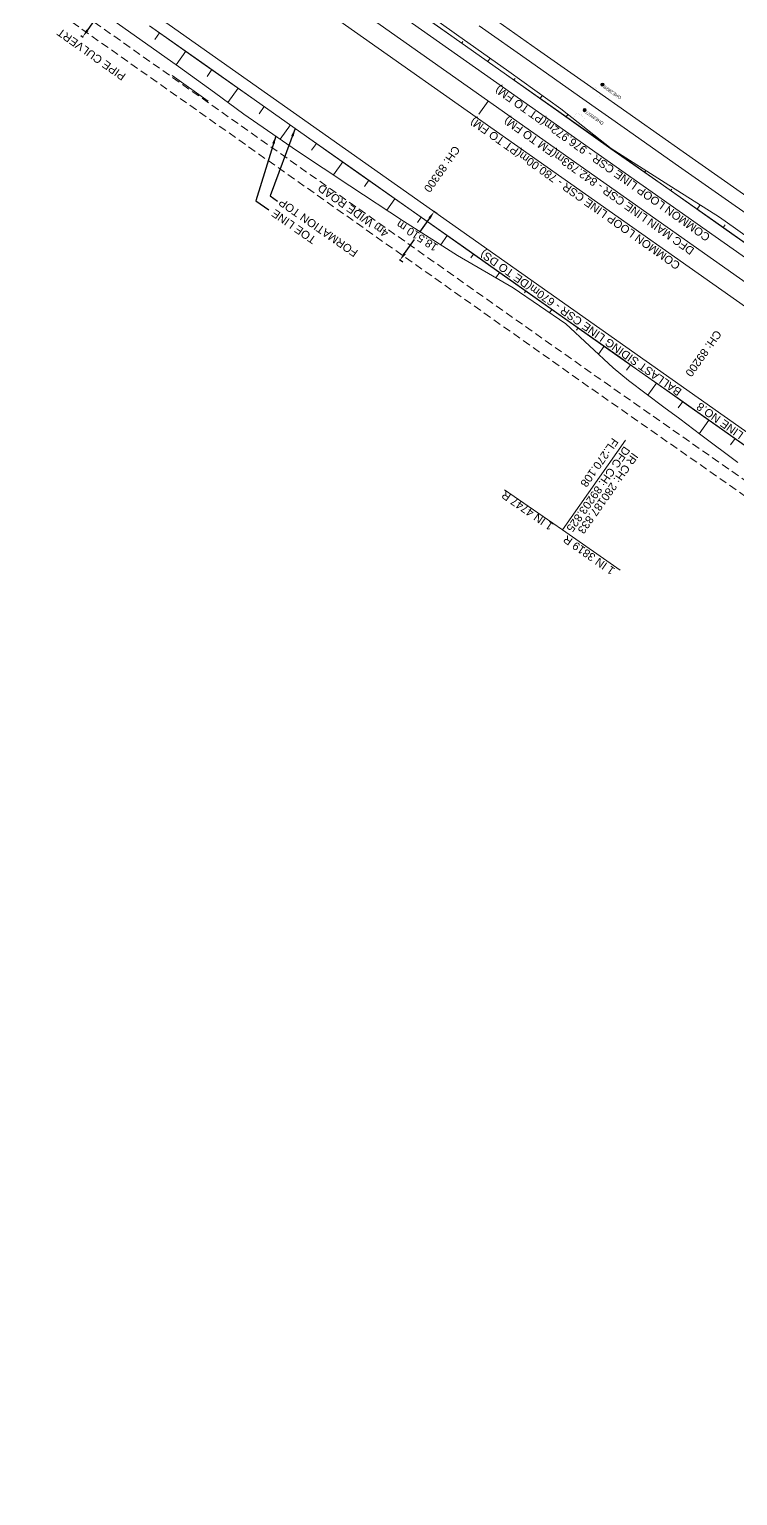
# Model space of a CAD drawing. Header units: metres. Extents: x 644418 to 1306172, y 3366650 to 6747308.
# Drawn here: x 660575 to 660796.3, y 3367730.8 to 3368189 of the extents above; entities that cross this region are included whole.
import ezdxf
from ezdxf.enums import TextEntityAlignment as Align

# ---------------------------------------------------------------- set-up
doc = ezdxf.new("R2010")
doc.units = ezdxf.units.M
doc.header["$MEASUREMENT"] = 0
doc.linetypes.add('CENTER', pattern=[2, 1.25, -0.25, 0.25, -0.25])
doc.linetypes.add('DASHED', pattern=[0.75, 0.5, -0.25])
doc.layers.get('Defpoints').update_dxf_attribs({"lineweight": 0})
for name, color, linetype, lineweight in [('BRIDGE DETAILS PLAN', 7, 'Continuous', 0), ('Existing IR Track', 143, 'Continuous', 0), ("NEW SHAMBHU CROSSING STN. SRJ's", 10, 'Continuous', 0), ('OHE MAST', 8, 'Continuous', 0), ('OHE MAST TEXT', 8, 'Continuous', 0), ('PROP-DFC Connecting line', 1, 'Continuous', 0), ('Proposed Chainage', 10, 'Continuous', 0), ('Proposed DFC Loop line', 1, 'Continuous', 0), ('PROPOSED DFCC TOE LINE', 239, 'Continuous', 0), ('PROPOSED DFCC TOE SLOPES', 239, 'Continuous', 0), ('PROPOSED DFCC TRACK', 1, 'Continuous', 0), ('PROPOSED GRADES IN PLAN', 10, 'Continuous', 0)]:
    doc.layers.add(name, color=color, linetype=linetype, lineweight=lineweight)
for name, color, linetype in [('DFCC Boundary', 6, 'CENTER'), ('Dimension', 10, 'Continuous'), ('PROPOSED DFCC FORMATION LINE', 187, 'Continuous'), ('PROPOSED FORMATION LINE - PLAN', 187, 'Continuous'), ('PROPOSED ROADS', 10, 'DASHED'), ('Trolley Refuse', 10, 'Continuous')]:
    doc.layers.add(name, color=color, linetype=linetype)
doc.styles.get("Standard").update_dxf_attribs({"font": 'arial.ttf'})
doc.styles.add('Style-Arial', font='arial.ttf')
doc.dimstyles.new('DIM', dxfattribs={"dimtxt": 2.5, "dimasz": 2.5, "dimexe": 0.18, "dimexo": 0.0625, "dimgap": 0.09, "dimtad": 0, "dimtih": 1, "dimtoh": 1, "dimdec": 3, "dimzin": 0, "dimdsep": 46, "dimtxsty": 'Standard', "dimcen": 0.09, "dimadec": 0, "dimazin": 0, "dimtfac": 1, "dimtdec": 3, "dimtofl": 0, "dimtmove": 0, "dimatfit": 3, "dimfxl": 1, "dimtolj": 1, "dimtzin": 0, "dimarcsym": 0})
doc.dimstyles.new('ISO-25', dxfattribs={"dimtxt": 2.5, "dimasz": 2.5, "dimexe": 1.25, "dimexo": 0.625, "dimtad": 1, "dimtxsty": 'Standard', "dimcen": 2.5, "dimadec": 0, "dimazin": 0, "dimtfac": 1, "dimtmove": 0, "dimatfit": 3, "dimfxl": 1, "dimarcsym": 0})

# ---------------------------------------------------------------- blocks, each defined once
blk = doc.blocks.new('OHE MAST')
h = blk.add_hatch(color=256)
edge = h.paths.add_edge_path()
edge.add_arc((0, 0), 0.514, 0, 360)
at = {"const_width": 0.01, "flags": 128}
for points in [[(1.5, 3.5), (1.5, 2), (-1.5, 2), (-1.5, 3.5)], [(0, 2), (0, 0)]]:
    blk.add_lwpolyline(points, dxfattribs=at)
blk.add_circle((0, 0), 0.514)
blk = doc.blocks.new('*D1595')
at = {"layer": 'Defpoints', "color": 0, "transparency": 16777216}
for p in [(660702.42, 3368131.34), (660690.8, 3368116.89), (660691.78, 3368116.2)]:
    blk.add_point(p, dxfattribs=at)
at = {"layer": 'Dimension', "color": 0, "lineweight": -2, "transparency": 16777216}
for p, q in [((660700.01, 3368129.98), (660696.91, 3368125.57)), ((660702.37, 3368131.38), (660701.3, 3368132.13)), ((660692.24, 3368118.93), (660695.34, 3368123.34)), ((660691.72, 3368116.24), (660690.65, 3368116.99))]:
    blk.add_line(p, q, dxfattribs=at)
at = {"layer": 'Dimension', "color": 0, "transparency": 16777216}
for points in [[(660699.67, 3368130.22), (660700.35, 3368129.74), (660701.45, 3368132.03)], [(660691.9, 3368119.17), (660692.58, 3368118.69), (660690.8, 3368116.89)]]:
    blk.add_solid(points, dxfattribs=at)
at = {"layer": 'Dimension', "color": 0, "lineweight": 0, "transparency": 16777216, "insert": (660696.12, 3368124.46), "char_height": 2.5, "attachment_point": 5, "rotation": 147}
blk.add_mtext('\\A1;18.510 m', dxfattribs=at)
blk = doc.blocks.new('*D1816')
at = {"layer": 'Defpoints', "color": 0, "linetype": 'Continuous', "ltscale": 0.5, "transparency": 16777216}
for p in [(660633.45, 3368247.69), (660634.07, 3368247.25), (660591.04, 3368187.05)]:
    blk.add_point(p, dxfattribs=at)
at = {"layer": 'DFCC Boundary', "color": 0, "linetype": 'Continuous', "lineweight": -2, "ltscale": 0.5, "transparency": 16777216}
for p, q in [((660633.5, 3368247.65), (660634.22, 3368247.15)), ((660632.64, 3368245.2), (660613.65, 3368218.05)), ((660593.09, 3368188.66), (660612.08, 3368215.81)), ((660591.09, 3368187.01), (660591.81, 3368186.51))]:
    blk.add_line(p, q, dxfattribs=at)
at = {"layer": 'DFCC Boundary', "color": 0, "linetype": 'Continuous', "ltscale": 0.5, "transparency": 16777216}
for points in [[(660632.3, 3368245.44), (660632.98, 3368244.96), (660634.07, 3368247.25)], [(660592.75, 3368188.9), (660593.43, 3368188.42), (660591.66, 3368186.61)]]:
    blk.add_solid(points, dxfattribs=at)
at = {"layer": 'DFCC Boundary', "color": 0, "linetype": 'Continuous', "ltscale": 0.5, "transparency": 16777216, "insert": (660612.87, 3368216.93), "char_height": 2.5, "attachment_point": 5, "rotation": 145}
blk.add_mtext('\\A1;74.0 m', dxfattribs=at)

msp = doc.modelspace()

# ---------------------------------------------------------------- linework, layer by layer
at = {"layer": 'Existing IR Track', "flags": 128}
for points in [[(660717.818, 3368193.8973), (660733.7922, 3368182.686), (660749.3426, 3368171.7724), (660764.4774, 3368161.1228), (660779.307, 3368150.6877), (660796.0136, 3368138.9714), (660812.38, 3368127.4938)], [(660715.4865, 3368190.0932), (660731.2276, 3368179.0426), (660746.9302, 3368168.019), (660761.9105, 3368157.4786), (660776.8309, 3368146.9803), (660793.4549, 3368135.3363), (660810.008, 3368123.742)]]:
    msp.add_lwpolyline(points, dxfattribs=at)
at = {"layer": 'PROP-DFC Connecting line', "linetype": 'Continuous', "lineweight": 0}
msp.add_line((659123.2101, 3369298.6585), (661015.1257, 3367964.985), dxfattribs=at)
at = {"layer": 'Proposed Chainage', "lineweight": 0, "flags": 128}
msp.add_lwpolyline([(660715.4196, 3368162.4934), (660718.3004, 3368166.5801)], dxfattribs=at)
at = {"layer": 'Proposed DFC Loop line'}
msp.add_line((659226.6259, 3369210.4636), (661057.9935, 3367919.4725), dxfattribs=at)
at = {"layer": 'Proposed DFC Loop line', "flags": 128}
msp.add_lwpolyline([(661100.1515, 3367850.9693), (660555.35, 3368235.0177, -0.02131078), (660517.8954, 3368263.8855), (660269.1261, 3368473.1062, 0.02134199), (660231.6148, 3368502.0139)], format="xyb", dxfattribs=at)
at = {"layer": 'PROPOSED DFCC FORMATION LINE', "lineweight": 0, "flags": 128}
for points in [[(660805.7954, 3368117.1369), (660794.4955, 3368125.1026), (660789.4488, 3368128.6602), (660773.1021, 3368140.1835), (660756.7266, 3368151.6659), (660740.4087, 3368163.2302), (660724.0621, 3368174.7534), (660707.7154, 3368186.2767), (660691.3688, 3368197.8)], [(660805.8242, 3368117.1778), (660794.5244, 3368125.1434), (660789.4776, 3368128.7011), (660773.1309, 3368140.2244), (660756.7554, 3368151.7068), (660740.4376, 3368163.271), (660724.0909, 3368174.7943), (660707.7442, 3368186.3176), (660691.3976, 3368197.8409)], [(660808.6722, 3368051.7933), (660792.3255, 3368063.3166), (660781.0257, 3368071.2823), (660775.9789, 3368074.8399), (660764.679, 3368082.8056), (660759.6322, 3368086.3632), (660743.2855, 3368097.8865), (660726.9389, 3368109.4098), (660710.5922, 3368120.9331), (660694.2455, 3368132.4564), (660677.8989, 3368143.9797), (660661.5522, 3368155.503), (660645.2056, 3368167.0263), (660628.8589, 3368178.5496), (660612.5122, 3368190.0729)], [(660808.701, 3368051.8342), (660792.3544, 3368063.3575), (660781.0545, 3368071.3231), (660776.0077, 3368074.8808), (660764.7078, 3368082.8464), (660759.661, 3368086.4041), (660743.3144, 3368097.9274), (660726.9677, 3368109.4507), (660710.621, 3368120.974), (660694.2744, 3368132.4973), (660677.9277, 3368144.0206), (660661.581, 3368155.5439), (660645.2344, 3368167.0672), (660628.8877, 3368178.5905), (660612.541, 3368190.1138)]]:
    msp.add_lwpolyline(points, dxfattribs=at)
at = {"layer": 'PROPOSED DFCC TOE LINE', "lineweight": 0}
msp.add_line((660630.8848, 3368166.5796), (660619.579, 3368174.5494), dxfattribs=at)
msp.add_lwpolyline([(660796.3612, 3368053.671), (660784.7642, 3368062.2809), (660778.2197, 3368067.3018), (660773.2288, 3368070.9387), (660762.1539, 3368079.2236), (660757.4116, 3368083.2131), (660742.6017, 3368096.9164), (660726.1231, 3368108.2525), (660708.7284, 3368118.2892), (660691.8331, 3368129.0342), (660675.1271, 3368140.0477), (660658.4829, 3368151.149), (660641.995, 3368162.4719), (660632.7891, 3368169.2809), (660621.5892, 3368177.401), (660609.5398, 3368185.8564), (660593.2133, 3368197.4082)], dxfattribs=at)
at = {"layer": 'PROPOSED DFCC TOE LINE', "lineweight": 0, "flags": 128}
msp.add_lwpolyline([(660692.2059, 3368198.9876), (660708.4573, 3368187.3291), (660724.8094, 3368175.8135), (660741.0574, 3368164.1503), (660756.78, 3368151.7417), (660773.6634, 3368140.9797), (660790.6123, 3368130.3107), (660795.63, 3368126.7119), (660806.9187, 3368118.7304)], dxfattribs=at)
at = {"layer": 'PROPOSED DFCC TOE SLOPES', "linetype": 'Continuous', "lineweight": 0, "flags": 128}
for points in [[(660615.6654, 3368187.9114), (660614.1671, 3368185.786)], [(660710.0663, 3368184.6807), (660710.4233, 3368185.187)], [(660623.8387, 3368182.1497), (660620.8546, 3368177.9165)], [(660718.2397, 3368178.919), (660718.9562, 3368179.9355)], [(660632.012, 3368176.3881), (660630.4986, 3368174.2412)], [(660640.1854, 3368170.6264), (660637.0272, 3368166.1463)], [(660726.413, 3368173.1574), (660726.7652, 3368173.657)], [(660734.5863, 3368167.3957), (660735.2415, 3368168.3251)], [(660648.3587, 3368164.8648), (660646.7525, 3368162.5862)], [(660742.7597, 3368161.6341), (660743.2909, 3368162.3876)], [(660656.532, 3368159.1031), (660653.3903, 3368154.6463)], [(660750.933, 3368155.8724), (660751.1522, 3368156.1833)], [(660664.7054, 3368153.3415), (660663.1847, 3368151.1843)], [(660672.8787, 3368147.5798), (660669.9862, 3368143.4766)], [(660759.0816, 3368150.0757), (660759.1783, 3368150.2129)], [(660767.2694, 3368144.3345), (660767.62, 3368144.8319)], [(660681.052, 3368141.8181), (660679.686, 3368139.8804)], [(660775.453, 3368138.5874), (660775.762, 3368139.0258)], [(660689.2254, 3368136.0565), (660686.6731, 3368132.4359)], [(660783.6263, 3368132.8258), (660784.5455, 3368134.1297)], [(660697.3987, 3368130.2948), (660696.2305, 3368128.6377)], [(660705.572, 3368124.5332), (660703.5099, 3368121.608)], [(660791.7997, 3368127.0641), (660792.3603, 3368127.8595)], [(660713.7453, 3368118.7715), (660712.8992, 3368117.5712)], [(660721.9187, 3368113.0099), (660720.7504, 3368111.3525)], [(660730.092, 3368107.2482), (660729.6823, 3368106.667)], [(660738.2653, 3368101.4866), (660737.5119, 3368100.4178)], [(660746.4387, 3368095.7249), (660745.9355, 3368095.0111)], [(660754.612, 3368089.9633), (660752.8372, 3368087.4456)], [(660762.7853, 3368084.2016), (660761.5664, 3368082.4725)], [(660770.9587, 3368078.44), (660768.2803, 3368074.6405)], [(660779.132, 3368072.6783), (660777.7253, 3368070.6828)], [(660787.3053, 3368066.9167), (660784.2925, 3368062.6428)], [(660795.4787, 3368061.155), (660794.0719, 3368059.1595)]]:
    msp.add_lwpolyline(points, dxfattribs=at)
at = {"layer": 'PROPOSED DFCC TRACK', "color": 12, "flags": 128}
msp.add_lwpolyline([(661185.0561, 3367837.5487), (661104.7692, 3367894.1456), (658600.7836, 3369659.2873)], dxfattribs=at)
at = {"layer": 'PROPOSED GRADES IN PLAN', "linetype": 'Continuous', "lineweight": 0}
msp.add_line((660761.26, 3368060.5997), (660741.5274, 3368032.6075), dxfattribs=at)
at = {"layer": 'PROPOSED GRADES IN PLAN', "linetype": 'Continuous', "lineweight": 0, "flags": 128}
msp.add_lwpolyline([(660759.5609, 3368020.0062), (660741.5274, 3368032.6075), (660723.4109, 3368045.0892)], dxfattribs=at)
at = {"layer": 'PROPOSED ROADS', "color": 1, "linetype": 'DASHED', "lineweight": 0, "ltscale": 5, "flags": 128}
msp.add_lwpolyline([(661233.5122, 3367730.8433, 0.26577536), (661230.955, 3367736.6188), (660838.2471, 3368015.4714), (660750.0807, 3368077.0803), (660080.8725, 3368549.197, -0.41410989), (660079.909, 3368554.7701), (660092.3059, 3368572.356, 0.41421356), (660091.8235, 3368575.143), (660087.6934, 3368578.0545), (660089.4219, 3368580.5065), (660094.3693, 3368577.0188, -0.41421356), (660095.334, 3368571.4448), (660084.0891, 3368555.4931, 0.41410989), (660084.8117, 3368551.3132), (660752.3792, 3368080.3539), (660840.5506, 3368018.7415), (661230.3879, 3367741.9273), (661232.6055, 3367740.3492, 0.35054613), (661238.2967, 3367741.1615)], format="xyb", dxfattribs=at)

# ---------------------------------------------------------------- block references
at = {"layer": 'OHE MAST', "color": 2, "rotation": 143.3908318566117}
for p in [(660754.042, 3368171.697), (660748.496, 3368163.739)]:
    msp.add_blockref('OHE MAST', p, dxfattribs=at)

# ---------------------------------------------------------------- texts
at = {"layer": 'BRIDGE DETAILS PLAN', "color": 10}
msp.add_text('PIPE CULVERT', height=2.5, rotation=144.612954, dxfattribs=at).set_placement((660605.3406, 3368174.8521))
at = {"layer": "NEW SHAMBHU CROSSING STN. SRJ's", "linetype": 'Continuous', "lineweight": 13, "insert": (660686.7656, 3368124.8089), "char_height": 2.5, "width": 28.999925, "attachment_point": 4, "rotation": 144.749801, "line_spacing_factor": 0.6, "style": 'Style-Arial'}
msp.add_mtext('4m WIDE ROAD', dxfattribs=at)
at = {"layer": 'OHE MAST TEXT'}
for s, p in [('OHE280/8', (660757.1485, 3368169.2715)), ('OHE280/7', (660751.6025, 3368161.3135))]:
    msp.add_text(s, height=1, rotation=145, dxfattribs=at).set_placement(p, align=Align.MIDDLE_CENTER)
at = {"layer": 'Proposed Chainage', "lineweight": 0, "char_height": 2.5, "attachment_point": 4, "rotation": 234.818733, "line_spacing_factor": 0.6, "style": 'Style-Arial'}
for s, insert in [('CH: 89300', (660708.7068, 3368152.1323)), ('CH: 89200', (660790.4401, 3368094.5158))]:
    msp.add_mtext(s, dxfattribs=dict(at, insert=insert))
at = {"layer": 'PROPOSED DFCC TOE LINE', "lineweight": 0}
msp.add_text('TOE LINE', height=2.5, rotation=145.159465, dxfattribs=at).set_placement((660651.7796, 3368132.928), align=Align.RIGHT)
at = {"layer": 'PROPOSED FORMATION LINE - PLAN', "lineweight": 0}
msp.add_text('FORMATION TOP', height=2.5, rotation=145.159465, dxfattribs=at).set_placement((660654.0068, 3368136.346), align=Align.RIGHT)
at = {"layer": 'PROPOSED GRADES IN PLAN', "linetype": 'Continuous', "lineweight": 0, "char_height": 2.5, "style": 'Style-Arial'}
for s, insert, attachment_point, rotation, line_spacing_factor in [('{\\C1;DFC CH: 89203.825\\PFL:270.108}', (660760.0289, 3368059.5264), 4, 234.818733, 1.08), ('1 IN 4747 R', (660738.9791, 3368034.3149), 7, 145.434287, 0.84), ('1 IN 3819 R', (660742.9242, 3368031.0938), 9, 145.055333, 0.84)]:
    msp.add_mtext(s, dxfattribs=dict(at, insert=insert, attachment_point=attachment_point, rotation=rotation, line_spacing_factor=line_spacing_factor))
at = {"layer": 'PROPOSED GRADES IN PLAN', "color": 7, "linetype": 'Continuous', "lineweight": 0, "insert": (660764.3862, 3368056.2449), "char_height": 2.5, "attachment_point": 4, "rotation": 234.818733, "line_spacing_factor": 1.08, "style": 'Style-Arial'}
msp.add_mtext('IR CH: 280187.833', dxfattribs=at)
at = {"layer": 'Trolley Refuse', "color": 10, "linetype": 'Continuous', "lineweight": 13, "style": 'Style-Arial'}
for s, p in [('COMMON LOOP LINE CSR - 976.972m(PT TO FM)', (660720.8996, 3368170.5486)), ('COMMON LOOP LINE CSR - 780.00m(PT TO FM)', (660713.1367, 3368160.5889)), ('DFC MAIN LINE CSR - 842.793m(FM TO FM)', (660723.6706, 3368160.8568))]:
    msp.add_text(s, height=2.5, rotation=144.7, dxfattribs=at).set_placement(p, align=Align.MIDDLE_RIGHT)
at = {"layer": 'Trolley Refuse', "linetype": 'Continuous', "lineweight": 13, "style": 'Style-Arial'}
for s, p in [('BALLAST SIDING LINE CSR - 670m(DE TO DS)', (660716.2497, 3368119.2394)), ('LINE NO.8  ', (660782.2786, 3368072.6602))]:
    msp.add_text(s, height=2.5, rotation=144.7, dxfattribs=at).set_placement(p, align=Align.MIDDLE_RIGHT)

# ---------------------------------------------------------------- dimensions: what is measured, and where the dimension line sits
at = {"layer": 'DFCC Boundary', "linetype": 'Continuous', "ltscale": 0.5}
dim = msp.add_aligned_dim(p1=(660591.0358, 3368187.0479), p2=(660633.4482, 3368247.6877), distance=-0.7611, dimstyle='DIM', override={"dimdec": 1, "dimpost": ' m'}, dxfattribs=at)
dim.commit()
dim.dimension.update_dxf_attribs({"geometry": '*D1816', "text_midpoint": (660612.8657, 3368216.9316), "text_rotation": 145})
at = {"layer": 'Dimension', "color": 10, "lineweight": 0}
dim = msp.add_aligned_dim(p1=(660702.4235, 3368131.3408), p2=(660691.7756, 3368116.2002), distance=-1.1924, dimstyle='DIM', override={"dimpost": ' m'}, dxfattribs=at)
dim.commit()
dim.dimension.update_dxf_attribs({"geometry": '*D1595', "text_midpoint": (660696.1242, 3368124.4564), "text_rotation": 147})

# ---------------------------------------------------------------- leaders
at = {"layer": 'PROPOSED DFCC TOE LINE', "lineweight": 0}
msp.add_leader([(660651.9668, 3368155.6239), (660645.7083, 3368135.3645), (660649.7532, 3368132.5365)], dimstyle='ISO-25', override={"dimtxt": 3, "dimasz": 2.5, "dimgap": 0.625, "dimtad": 0, "dimdec": 3, "dimzin": 2, "dimtdec": 3}, dxfattribs=at)
at = {"layer": 'PROPOSED FORMATION LINE - PLAN', "lineweight": 0}
msp.add_leader([(660658.0472, 3368157.9739), (660650.2426, 3368136.9388), (660652.5548, 3368135.3089)], dimstyle='ISO-25', override={"dimtxt": 3, "dimasz": 2.5, "dimgap": 0.625, "dimtad": 0, "dimdec": 3, "dimzin": 2, "dimtdec": 3}, dxfattribs=at)

doc.saveas('drawing.dxf')
